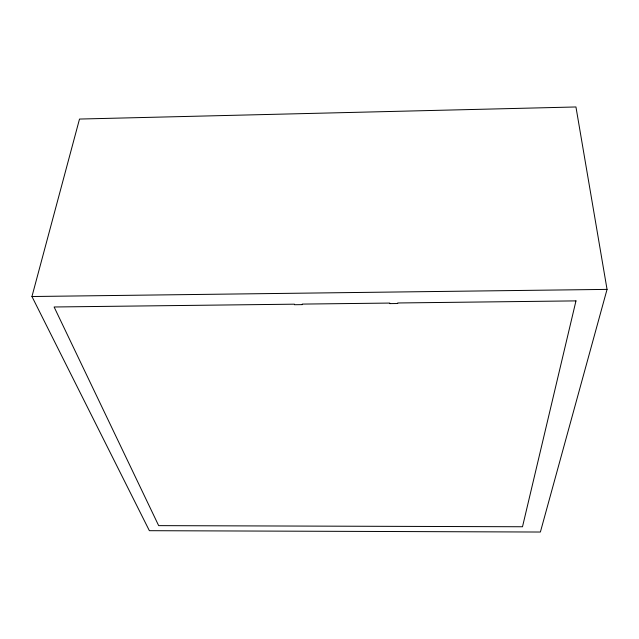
<?xml version="1.0" encoding="UTF-8"?>
<svg xmlns="http://www.w3.org/2000/svg" width="639" height="639" viewBox="0 0 639 639"><rect width="100%" height="100%" fill="white"/><g stroke="black" fill="none" stroke-linecap="round" stroke-linejoin="round"><path stroke-width="0.96" d="M31.95 296.52L79.508 119.054L575.947 106.969L607.05 289.387L540.386 532.031L149.374 530.689L31.95 296.52L607.05 289.387M575.971 300.889L522.502 526.752L158.664 525.633L54.107 306.984L294.419 304.18L294.499 304.715L302.319 304.627L302.247 304.092L389.75 303.07L389.758 303.605L397.682 303.517L397.674 302.974L575.971 300.889"/></g></svg>
